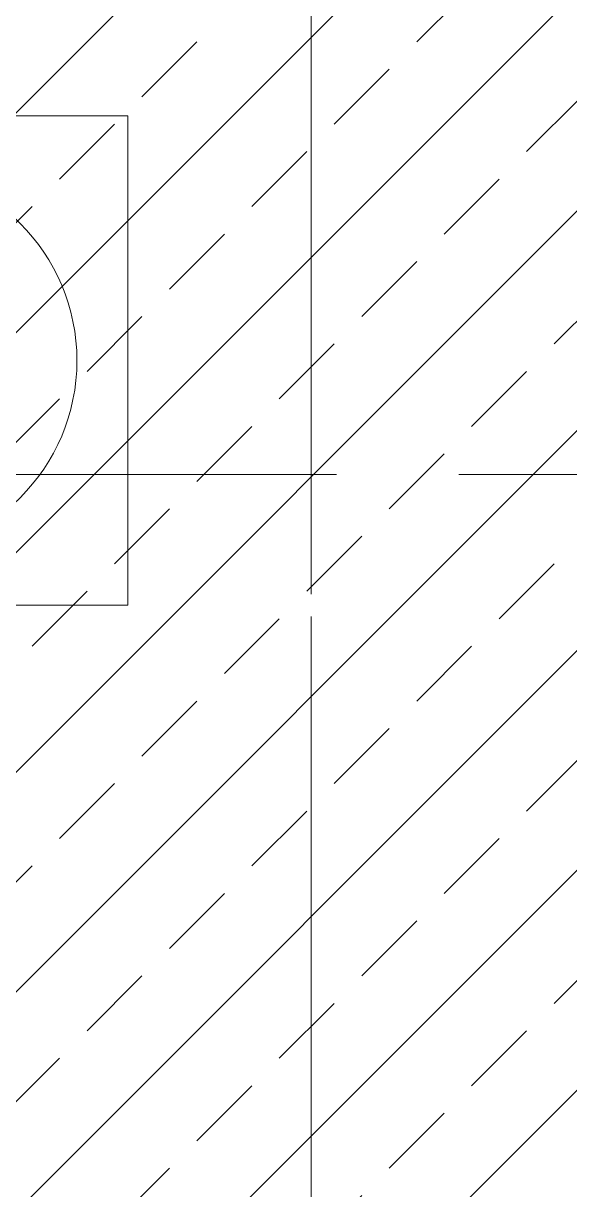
# Model space of a CAD drawing. Header units: millimetres. Extents: x -343543 to 400519, y -115663 to 104219.
# Drawn here: x -257989 to -257543, y 5416 to 6369 of the extents above; entities that cross this region are included whole.
import ezdxf
from ezdxf.xclip import XClip

# ---------------------------------------------------------------- set-up
doc = ezdxf.new("R2010")
doc.units = ezdxf.units.MM
doc.header["$XCLIPFRAME"] = 0
doc.linetypes.add('XREF MAT BANG TUONG XAY$0$CENTER', pattern=[50.8, 31.75, -6.35, 6.35, -6.35])
doc.layers.get('0').update_dxf_attribs({"color": 231, "lineweight": 0})
for name, color, linetype, lineweight in [('A-PATT', 252, 'Continuous', 9), ('A-SYMBOLS', 10, 'Continuous', 13), ('XREF MAT BANG TUONG XAY$0$A-GRID', 8, 'XREF MAT BANG TUONG XAY$0$CENTER', 15)]:
    doc.layers.add(name, color=color, linetype=linetype, lineweight=lineweight)

# ---------------------------------------------------------------- blocks, each defined once
blk = doc.blocks.new('XREF MAT BANG TUONG XAY$0$00.xref_IKIGAI_Truc')
at = {"layer": 'XREF MAT BANG TUONG XAY$0$A-GRID', "color": 8, "ltscale": 20}
for points in [[(5100, -3895), (5100, 22924.44)], [(-2907.53, 6000), (42750, 6000)]]:
    blk.add_lwpolyline(points, dxfattribs=at)
blk = doc.blocks.new('XREF MAT BANG TUONG XAY$0$xref_IKIGAI_Cot')
at = {"layer": 'XREF MAT BANG TUONG XAY$0$A-GRID', "color": 8, "ltscale": 20}
for points in [[(5100, -3895), (5100, 22924.44)], [(-2907.53, 6000), (42750, 6000)]]:
    blk.add_lwpolyline(points, dxfattribs=at)
blk = doc.blocks.new('XREF MAT BANG NOI THAT$0$nnnngfbn v')
at = {"color": 8}
blk.add_lwpolyline([(200, -400), (-200, -400), (-200, 0), (200, 0)], close=True, dxfattribs=at)
blk.add_circle((0, -200), 158.53, dxfattribs=at)
blk = doc.blocks.new('XREF MAT BANG NOI THAT')
at = {"color": 8}
blk.add_blockref('XREF MAT BANG NOI THAT$0$nnnngfbn v', (4750, 6293.1), dxfattribs=at)
blk = doc.blocks.new('01.Xref _MB T1')
at = {"color": 8}
blk.add_blockref('XREF MAT BANG TUONG XAY$0$00.xref_IKIGAI_Truc', (0.00011, 0), dxfattribs=at)
ref = blk.add_blockref('XREF MAT BANG TUONG XAY$0$xref_IKIGAI_Cot', (-0.00927, -0.00001), dxfattribs=at)
XClip(ref).set_block_clipping_path([(-1610.3425959283, -2225.6693134198), (41829.1295208634, 21555.8819575264)])
at = {"layer": 'A-PATT', "color": 8}
blk.add_blockref('XREF MAT BANG NOI THAT', (0, 0), dxfattribs=at)

msp = doc.modelspace()

# ---------------------------------------------------------------- block references
at = {"layer": 'A-SYMBOLS'}
msp.add_blockref('01.Xref _MB T1', (-262854.02, 0), dxfattribs=at)

# ---------------------------------------------------------------- next in the draw order: hatches: boundary and pattern name
at = {"layer": 'A-PATT'}
h = msp.add_hatch(dxfattribs=at)
h.set_pattern_fill('ANSI33', color=256, scale=20, double=1)
h.set_pattern_definition([(45, (-262854.02, -1e-05), (-89.8026, 89.8026), []), (45, (-262764.22, -1e-05), (-89.8026, 89.8026), [63.5, -31.75])])
h.paths.add_polyline_path([(-258669.04, 9965), (-254484.03, 9965), (-254484.03, 8980), (-255679.02, 8980), (-255679.02, 8835), (-254484.02, 8835), (-254484.02, 7855), (-255679.02, 7855), (-255679.02, 7710), (-254484.02, 7710), (-254484.02, 6730), (-255679.02, 6730), (-255679.02, 6585), (-254484.02, 6585), (-254484.02, 5605), (-255679.02, 5605), (-255679.02, 5460), (-254484.02, 5460), (-254484.02, 4480), (-256034.02, 4480), (-256034.02, 4135), (-255889.02, 4135), (-255889.02, 4335), (-254484.02, 4335), (-254484.02, 3235), (-255889.02, 3235), (-255889.02, 3435), (-256034.03, 3435), (-256034.03, 3235), (-257124.02, 3235), (-257124.02, 3435), (-257269.02, 3435), (-257269.02, 3235), (-258579.04, 3235), (-258579.04, 3425), (-258669.04, 3425), (-258669.04, 4335), (-257269.02, 4335), (-257269.02, 4135), (-257124.02, 4135), (-257124.02, 4480), (-258669.04, 4480)])

doc.saveas('drawing.dxf')
